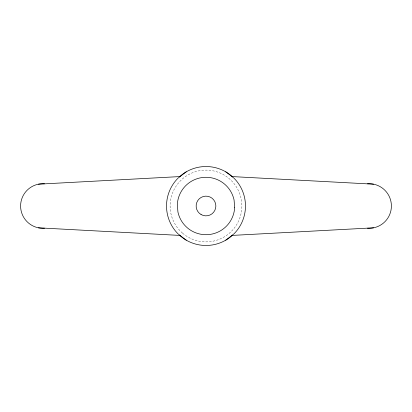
<?xml version="1.0" encoding="UTF-8"?>
<svg xmlns="http://www.w3.org/2000/svg" width="412" height="412" viewBox="0 0 412 412"><rect width="100%" height="100%" fill="white"/><g stroke="black" fill="none" stroke-linecap="round" stroke-linejoin="round"><path stroke-width="0.31" stroke-dasharray="2.06 1.54" d="M182.629 233.233A35.885 35.885 0 0 0 241.267 212.623A35.885 35.885 0 0 0 194.103 172.144A35.885 35.885 0 0 0 182.629 233.233"/><path stroke-width="0.62" d="M186.265 171.814L178.087 178.087A39.475 39.475 0 0 0 178.087 233.913L186.265 240.186M225.735 240.186L233.913 233.913A39.475 39.475 0 0 0 233.913 178.087L225.735 171.814M38.45 184.174L180.065 176.573M231.935 235.427L373.55 227.826M231.935 176.573L373.55 184.174M38.45 227.826L180.065 235.427M44.522 228.207A22.269 22.269 0 0 1 20.6 206A22.269 22.269 0 0 1 44.522 183.793M367.478 183.793A22.269 22.269 0 0 1 391.4 206A22.269 22.269 0 0 1 367.478 228.207M232.6 235.164A39.475 39.475 0 0 1 179.4 235.164M179.4 176.836A39.475 39.475 0 0 1 232.6 176.836M234.67 207.478L234.073 200.011A28.706 28.706 0 0 0 177.33 204.522L177.927 211.989A28.706 28.706 0 0 0 234.67 207.478M201.071 214.534A9.852 9.852 0 0 0 215.852 206A9.852 9.852 0 0 0 201.071 197.466A9.852 9.852 0 0 0 201.071 214.534"/></g></svg>
